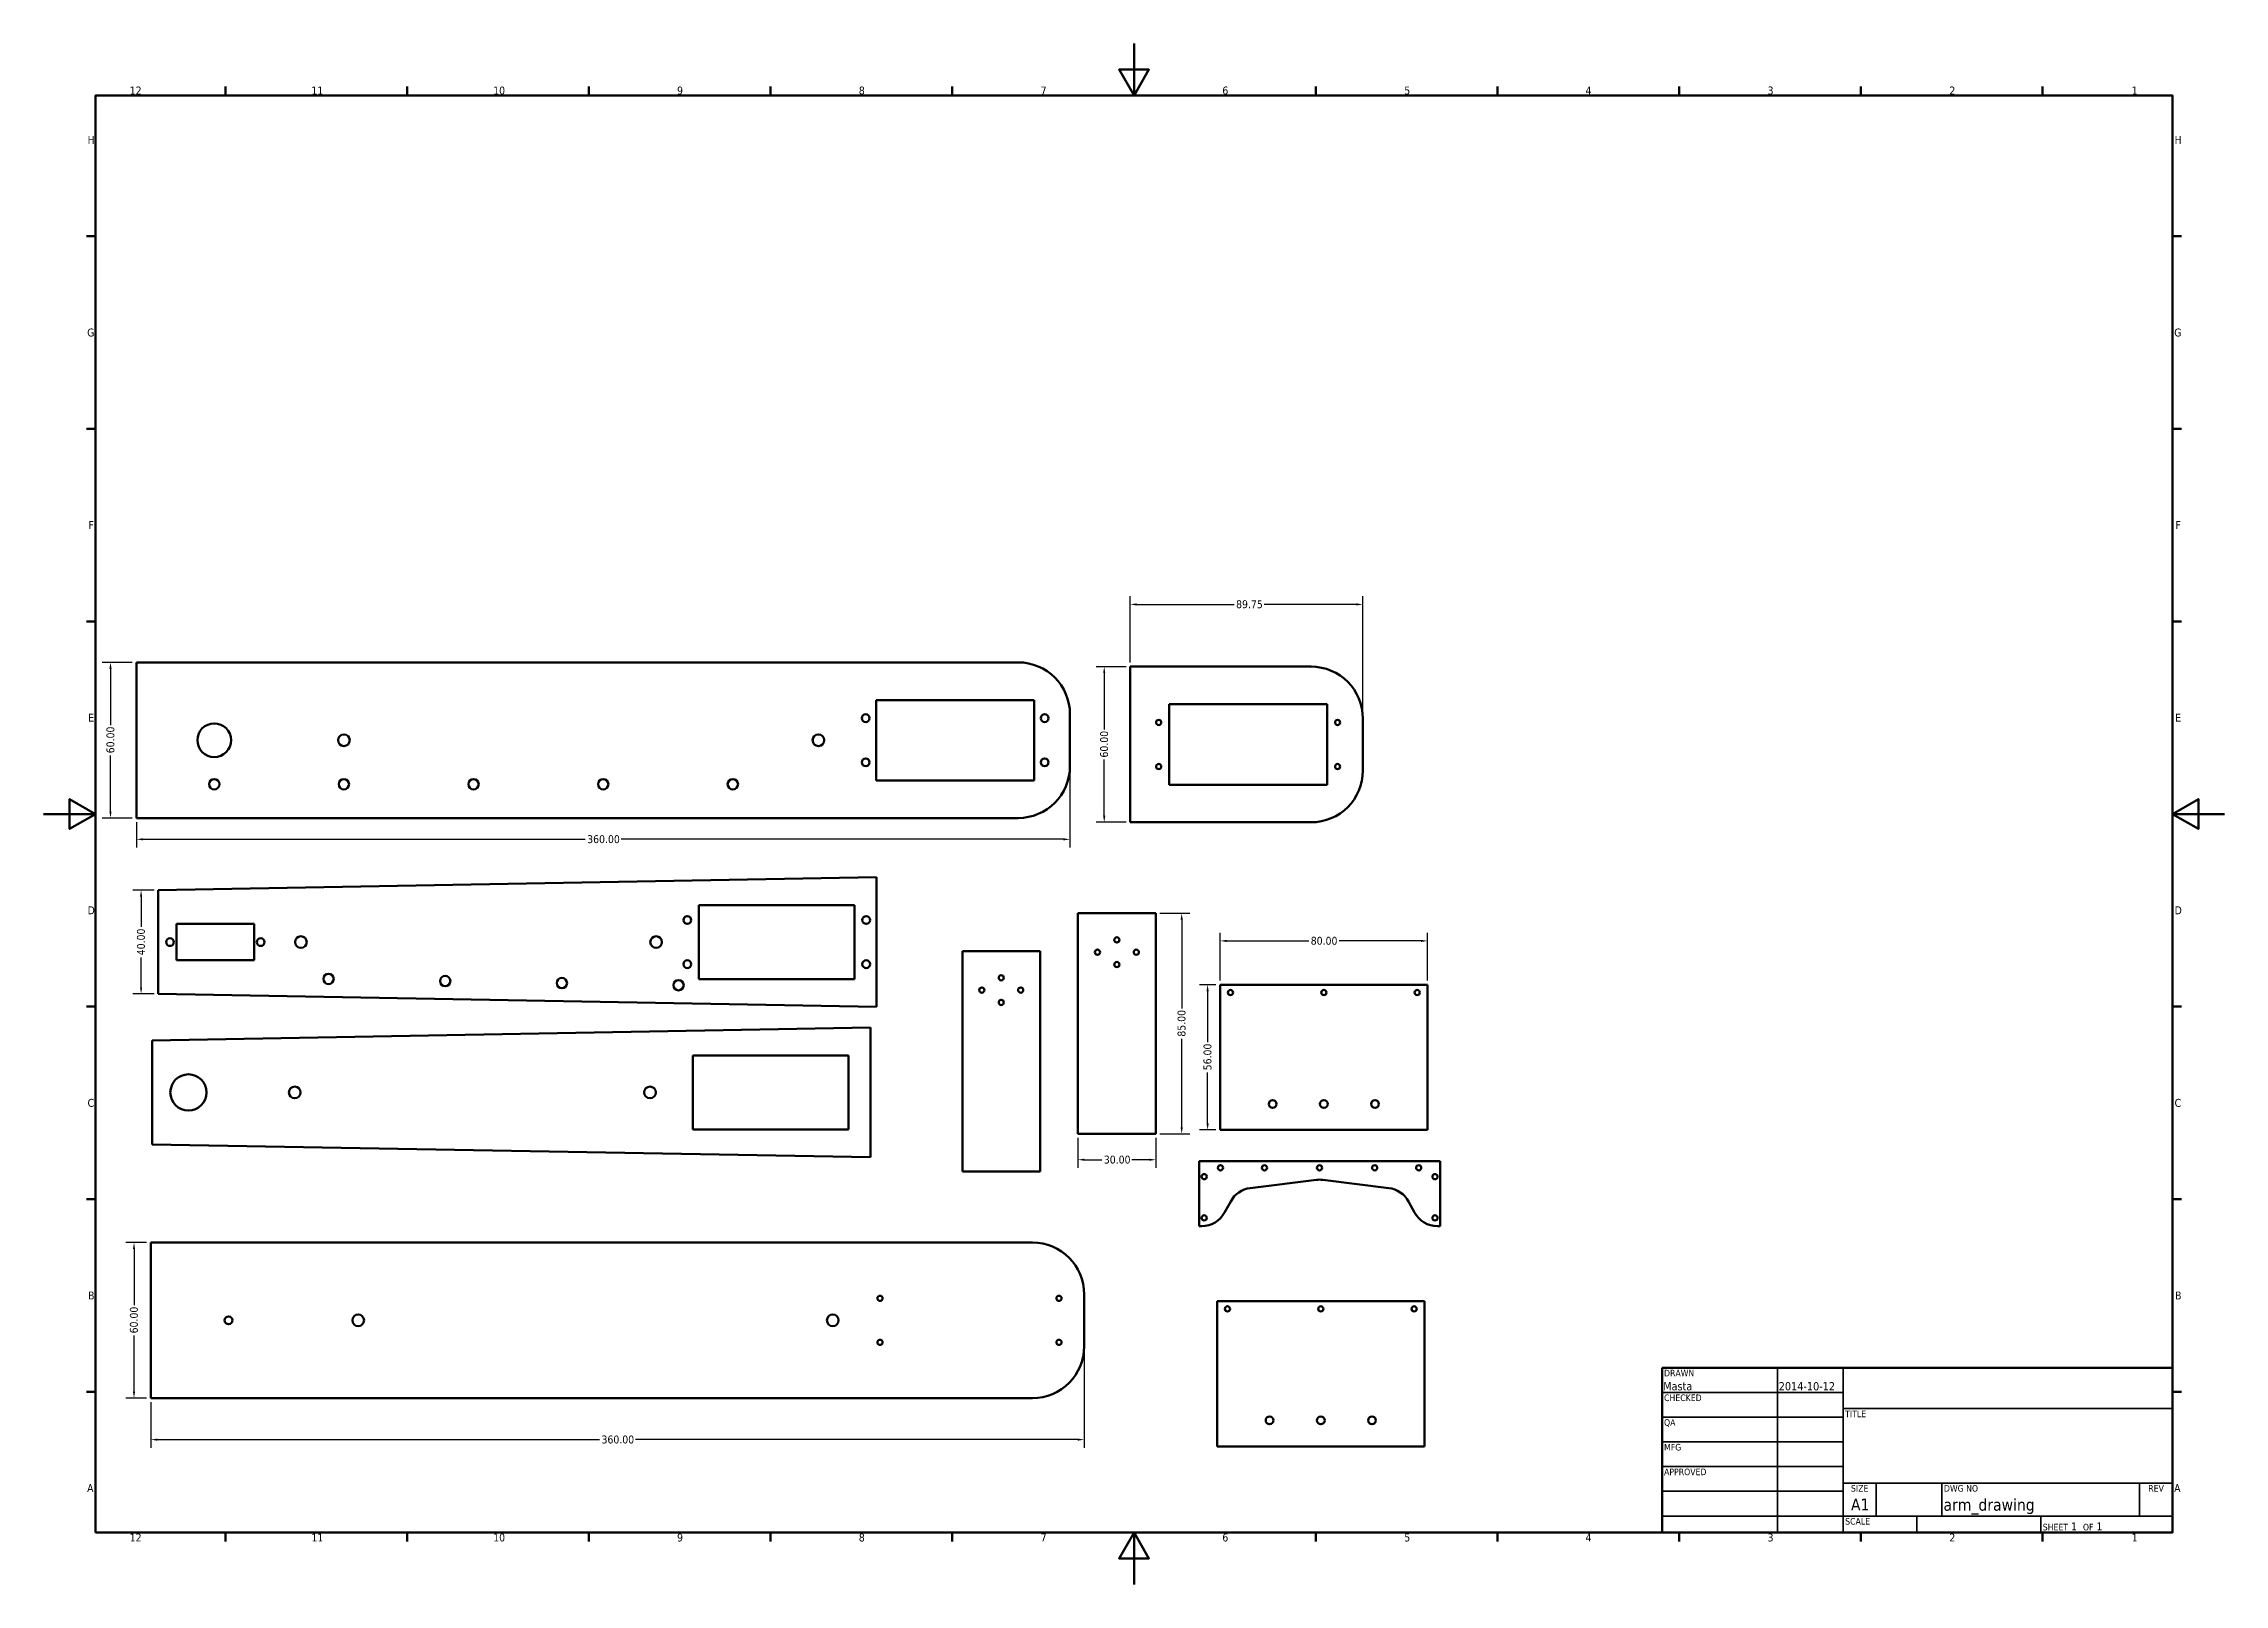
# Model space of a CAD drawing. Header units: millimetres. Extents: x 0 to 841, y 0 to 594.
import ezdxf
from ezdxf.enums import TextEntityAlignment as Align

# ---------------------------------------------------------------- set-up
doc = ezdxf.new("R2010")
doc.units = ezdxf.units.MM
for name, color, linetype, lineweight in [('Border (ANSI)', 7, 'Continuous', 70), ('Dimension (ANSI)', 7, 'Continuous', 25), ('Title (ANSI)', 7, 'Continuous', 50), ('Visible (ANSI)', 7, 'Continuous', 50)]:
    doc.layers.add(name, color=color, linetype=linetype, lineweight=lineweight)
doc.styles.add('Note Text (ANSI)', font='tahoma.ttf')
doc.styles.add('Text Style30', font='tahoma.ttf')
doc.styles.add('Text Style38', font='tahoma.ttf')
doc.styles.add('Text Style39', font='tahoma.ttf')
doc.dimstyles.new('Default - mm (ANSI)', dxfattribs={"dimtxt": 3.048, "dimasz": 2.5, "dimexe": 3.175, "dimexo": 1.6002, "dimgap": 0.8, "dimtad": 0, "dimtoh": 1, "dimrnd": 1e-08, "dimzin": 4, "dimdsep": 46, "dimtxsty": 'Note Text (ANSI)', "dimcen": 0.09, "dimdle": 10, "dimclrd": 256, "dimclre": 256, "dimclrt": 256, "dimadec": 1, "dimazin": 1, "dimtfac": 1, "dimtofl": 0, "dimtmove": 0, "dimatfit": 3, "dimfxl": 1, "dimtolj": 1, "dimtzin": 4, "dimlwd": -1, "dimlwe": -1, "dimarcsym": 0})

# ---------------------------------------------------------------- blocks, each defined once
blk = doc.blocks.new('Borders Default Border')
at = {"layer": 'Border (ANSI)'}
for p, q in [((70.08, 574), (70.08, 577.45)), ((140.17, 574), (140.17, 577.45)), ((210.25, 574), (210.25, 577.45)), ((280.33, 574), (280.33, 577.45)), ((350.42, 574), (350.42, 577.45)), ((490.58, 574), (490.58, 577.45)), ((560.67, 574), (560.67, 577.45)), ((630.75, 574), (630.75, 577.45)), ((700.83, 574), (700.83, 577.45)), ((770.92, 574), (770.92, 577.45)), ((20, 519.75), (16.55, 519.75)), ((821, 519.75), (824.45, 519.75)), ((20, 445.5), (16.55, 445.5)), ((821, 445.5), (824.45, 445.5)), ((20, 371.25), (16.55, 371.25)), ((821, 371.25), (824.45, 371.25)), ((20, 222.75), (16.55, 222.75)), ((821, 222.75), (824.45, 222.75)), ((20, 148.5), (16.55, 148.5)), ((821, 148.5), (824.45, 148.5)), ((20, 74.25), (16.55, 74.25)), ((821, 74.25), (824.45, 74.25)), ((70.08, 20), (70.08, 16.55)), ((140.17, 20), (140.17, 16.55)), ((210.25, 20), (210.25, 16.55)), ((280.33, 20), (280.33, 16.55)), ((350.42, 20), (350.42, 16.55)), ((490.58, 20), (490.58, 16.55)), ((560.67, 20), (560.67, 16.55)), ((630.75, 20), (630.75, 16.55)), ((700.83, 20), (700.83, 16.55)), ((770.92, 20), (770.92, 16.55))]:
    blk.add_line(p, q, dxfattribs=at)
at = {"layer": 'Border (ANSI)', "flags": 128}
for points in [[(420.5, 594), (420.5, 574), (414.73, 584), (426.27, 584), (420.5, 574)], [(20, 20), (20, 574), (821, 574), (821, 20), (20, 20)], [(0, 297), (20, 297), (10, 302.77), (10, 291.23), (20, 297)], [(841, 297), (821, 297), (831, 302.77), (831, 291.23), (821, 297)], [(420.5, 0), (420.5, 20), (414.73, 10), (426.27, 10), (420.5, 20)]]:
    blk.add_lwpolyline(points, dxfattribs=at)
at = {"layer": 'Border (ANSI)', "attachment_point": 7, "style": 'Note Text (ANSI)'}
for s, insert, char_height in [('12', (33.21, 574.4), 3.048), ('11', (103.29, 574.4), 3.048), ('10', (173.38, 574.34), 3.048), ('9', (244.28, 574.34), 3.05), ('8', (314.38, 574.33), 3.05), ('7', (384.51, 574.4), 3.05), ('6', (454.57, 574.34), 3.05), ('5', (524.73, 574.34), 3.05), ('4', (594.65, 574.4), 3.05), ('3', (664.84, 574.34), 3.05), ('2', (734.95, 574.4), 3.05), ('1', (805.27, 574.4), 3.05), ('H', (16.97, 555.35), 3.05), ('H', (821.81, 555.35), 3.05), ('G', (16.81, 481.04), 3.05), ('G', (821.66, 481.04), 3.05), ('F', (17.29, 406.85), 3.05), ('F', (822.14, 406.85), 3.05), ('E', (17.21, 332.6), 3.05), ('E', (822.05, 332.6), 3.05), ('D', (16.96, 258.35), 3.05), ('D', (821.81, 258.35), 3.05), ('C', (16.95, 184.05), 3.05), ('C', (821.8, 184.05), 3.05), ('B', (17.15, 109.85), 3.05), ('B', (821.99, 109.85), 3.05), ('A', (16.78, 35.6), 3.05), ('A', (821.63, 35.6), 3.05), ('12', (33.21, 16.55), 3.048), ('11', (103.29, 16.55), 3.048), ('10', (173.38, 16.49), 3.048), ('9', (244.28, 16.49), 3.05), ('8', (314.38, 16.48), 3.05), ('7', (384.51, 16.55), 3.05), ('6', (454.57, 16.49), 3.05), ('5', (524.73, 16.49), 3.05), ('4', (594.65, 16.55), 3.05), ('3', (664.84, 16.49), 3.05), ('2', (734.95, 16.55), 3.05), ('1', (805.27, 16.55), 3.05)]:
    blk.add_mtext(s, dxfattribs=dict(at, insert=insert, char_height=char_height))
blk = doc.blocks.new('Title Blocks ANSI - Large')
at = {"layer": 'Title (ANSI)'}
for p, q in [((127, 189.23), (127, 125.73)), ((323.85, 189.23), (127, 189.23)), ((323.85, 125.73), (323.85, 189.23)), ((127, 125.73), (323.85, 125.73))]:
    blk.add_line(p, q, dxfattribs=at)
at = {"layer": 'Title (ANSI)', "lineweight": 35}
for p, q in [((171.45, 125.73), (171.45, 189.23)), ((196.85, 125.73), (196.85, 189.23)), ((127, 179.7), (196.85, 179.7)), ((127, 170.18), (196.85, 170.18)), ((196.85, 173.48), (323.85, 173.48)), ((127, 160.65), (196.85, 160.65)), ((127, 151.13), (196.85, 151.13)), ((323.85, 144.78), (196.85, 144.78)), ((209.55, 132.08), (209.55, 144.78)), ((234.95, 132.08), (234.95, 144.78)), ((311.15, 132.08), (311.15, 144.78)), ((127, 141.6), (196.85, 141.6)), ((196.85, 132.08), (127, 132.08)), ((323.85, 132.08), (196.85, 132.08)), ((225.3, 132.08), (225.3, 125.73)), ((273.05, 132.08), (273.05, 125.73))]:
    blk.add_line(p, q, dxfattribs=at)
at = {"layer": 'Title (ANSI)', "style": 'Text Style38'}
for s, p in [('DRAWN', (127.76, 188.47)), ('CHECKED', (127.76, 178.94)), ('QA', (127.76, 169.42)), ('TITLE', (197.61, 172.72)), ('MFG', (127.76, 159.89)), ('APPROVED', (127.76, 150.37)), ('DWG NO', (235.71, 144.02)), ('SCALE', (197.61, 131.32))]:
    blk.add_text(s, height=2.54, dxfattribs=at).set_placement(p, align=Align.TOP_LEFT)
for s, p in [('SIZE', (203.2, 144.02)), ('REV', (317.5, 144.02))]:
    blk.add_text(s, height=2.54, dxfattribs=at).set_placement(p, align=Align.TOP_CENTER)
at = {"layer": 'Title (ANSI)', "insert": (273.81, 126.49), "char_height": 3.048, "attachment_point": 7, "style": 'Note Text (ANSI)'}
blk.add_mtext('\\fTahoma|b0|i0;\\H2.5400;SHEET\\fTahoma|b0|i0;\\H3.0480; 1  \\fTahoma|b0|i0;\\H2.5400;OF\\fTahoma|b0|i0;\\H3.0480; 1 ', dxfattribs=at)
at = {"layer": 'Title (ANSI)'}
for tag, p, height, style in [('AUTHOR_001', (127.44, 180.53), 3.17, 'Text Style39'), ('CREATION_DATE_001', (171.98, 180.53), 3.17, 'Text Style39'), ('Sheet_Size_001', (199.85, 134.23), 4.57, 'Text Style30'), ('PART_NUMBER_001', (235.53, 134.14), 4.57, 'Text Style30')]:
    blk.add_attdef(tag, p, '', height=height, dxfattribs=dict(at, style=style))
at = {"layer": 'Title (ANSI)', "style": 'Text Style39'}
for tag, p in [('COMPANY', (260.35, 181.36)), ('REVISION_NUMBER', (317.5, 136.52))]:
    blk.add_attdef(tag, text='', height=3.17, dxfattribs=at).set_placement(p, align=Align.MIDDLE_CENTER)
for tag, p in [('CHECKED_BY', (127.76, 170.94)), ('CHECKED_DATE', (172.21, 170.94)), ('MFG_APPROVED_BY', (127.76, 151.89)), ('MFG_APPROVED_DATE', (172.21, 151.89)), ('ENG_APPROVED_BY', (127.76, 142.37)), ('ENG_APPROVAL_DATE', (172.21, 142.37))]:
    blk.add_attdef(tag, text='', height=3.17, dxfattribs=at).set_placement(p, align=Align.BOTTOM_LEFT)
at = {"layer": 'Title (ANSI)', "style": 'Text Style30'}
blk.add_attdef('TITLE', text='', height=4.57, dxfattribs=at).set_placement((197.61, 158.06), align=Align.MIDDLE_LEFT)
blk = doc.blocks.new('*D6')
at = {"layer": 'Defpoints', "color": 0}
for p in [(401.32, 91.8), (41.32, 71.8), (401.32, 55.8)]:
    blk.add_point(p, dxfattribs=at)
at = {"layer": 'Dimension (ANSI)'}
for p, q in [((401.32, 90.2), (401.32, 52.62)), ((41.32, 70.2), (41.32, 52.62)), ((43.82, 55.8), (214.35, 55.8)), ((398.82, 55.8), (228.29, 55.8))]:
    blk.add_line(p, q, dxfattribs=at)
for points in [[(43.82, 56.21), (43.82, 55.38), (41.32, 55.8)], [(398.82, 56.21), (398.82, 55.38), (401.32, 55.8)]]:
    blk.add_solid(points, dxfattribs=at)
at = {"layer": 'Dimension (ANSI)', "insert": (215.15, 57.38), "char_height": 3.048, "attachment_point": 1, "style": 'Note Text (ANSI)'}
blk.add_mtext('\\A1;360.00', dxfattribs=at)
blk = doc.blocks.new('*D7')
at = {"layer": 'Defpoints', "color": 0}
for p in [(25.8, 355.45), (35.8, 355.45), (35.8, 295.45)]:
    blk.add_point(p, dxfattribs=at)
at = {"layer": 'Dimension (ANSI)'}
for p, q in [((34.2, 355.45), (22.62, 355.45)), ((25.8, 352.95), (25.8, 331.29)), ((25.8, 297.95), (25.8, 319.61)), ((34.2, 295.45), (22.62, 295.45))]:
    blk.add_line(p, q, dxfattribs=at)
for points in [[(25.38, 352.95), (26.22, 352.95), (25.8, 355.45)], [(25.38, 297.95), (26.22, 297.95), (25.8, 295.45)]]:
    blk.add_solid(points, dxfattribs=at)
at = {"layer": 'Dimension (ANSI)', "insert": (24.21, 320.41), "char_height": 3.048, "attachment_point": 1, "rotation": 90, "style": 'Note Text (ANSI)'}
blk.add_mtext('\\A1;60.00', dxfattribs=at)
blk = doc.blocks.new('*D8')
at = {"layer": 'Defpoints', "color": 0}
for p in [(37.59, 267.61), (44.23, 267.61), (44.23, 227.61)]:
    blk.add_point(p, dxfattribs=at)
at = {"layer": 'Dimension (ANSI)'}
for p, q in [((42.63, 267.61), (34.41, 267.61)), ((37.59, 265.11), (37.59, 253.5)), ((37.59, 230.11), (37.59, 241.73)), ((42.63, 227.61), (34.41, 227.61))]:
    blk.add_line(p, q, dxfattribs=at)
for points in [[(37.17, 265.11), (38, 265.11), (37.59, 267.61)], [(37.17, 230.11), (38, 230.11), (37.59, 227.61)]]:
    blk.add_solid(points, dxfattribs=at)
at = {"layer": 'Dimension (ANSI)', "insert": (36, 242.53), "char_height": 3.048, "attachment_point": 1, "rotation": 90, "style": 'Note Text (ANSI)'}
blk.add_mtext('\\A1;40.00', dxfattribs=at)
blk = doc.blocks.new('*D9')
at = {"layer": 'Defpoints', "color": 0}
for p in [(34.86, 131.8), (41.32, 131.8), (41.32, 71.8)]:
    blk.add_point(p, dxfattribs=at)
at = {"layer": 'Dimension (ANSI)'}
for p, q in [((39.72, 131.8), (31.68, 131.8)), ((34.86, 129.3), (34.86, 107.64)), ((34.86, 74.3), (34.86, 95.96)), ((39.72, 71.8), (31.68, 71.8))]:
    blk.add_line(p, q, dxfattribs=at)
for points in [[(34.44, 129.3), (35.27, 129.3), (34.86, 131.8)], [(34.44, 74.3), (35.27, 74.3), (34.86, 71.8)]]:
    blk.add_solid(points, dxfattribs=at)
at = {"layer": 'Dimension (ANSI)', "insert": (33.27, 96.76), "char_height": 3.048, "attachment_point": 1, "rotation": 90, "style": 'Note Text (ANSI)'}
blk.add_mtext('\\A1;60.00', dxfattribs=at)
blk = doc.blocks.new('*D10')
at = {"layer": 'Defpoints', "color": 0}
for p in [(395.8, 315.45), (35.8, 295.45), (395.8, 287.24)]:
    blk.add_point(p, dxfattribs=at)
at = {"layer": 'Dimension (ANSI)'}
for p, q in [((395.8, 313.85), (395.8, 284.07)), ((35.8, 293.85), (35.8, 284.07)), ((38.3, 287.24), (208.83, 287.24)), ((393.3, 287.24), (222.77, 287.24))]:
    blk.add_line(p, q, dxfattribs=at)
for points in [[(38.3, 287.66), (38.3, 286.82), (35.8, 287.24)], [(393.3, 287.66), (393.3, 286.82), (395.8, 287.24)]]:
    blk.add_solid(points, dxfattribs=at)
at = {"layer": 'Dimension (ANSI)', "insert": (209.63, 288.83), "char_height": 3.048, "attachment_point": 1, "style": 'Note Text (ANSI)'}
blk.add_mtext('\\A1;360.00', dxfattribs=at)
blk = doc.blocks.new('*D11')
at = {"layer": 'Defpoints', "color": 0}
for p in [(428.89, 258.71), (428.89, 173.71), (438.89, 173.71)]:
    blk.add_point(p, dxfattribs=at)
at = {"layer": 'Dimension (ANSI)'}
for p, q in [((430.49, 258.71), (442.06, 258.71)), ((438.89, 256.21), (438.89, 222.06)), ((438.89, 176.21), (438.89, 210.36)), ((430.49, 173.71), (442.06, 173.71))]:
    blk.add_line(p, q, dxfattribs=at)
for points in [[(438.47, 256.21), (439.31, 256.21), (438.89, 258.71)], [(438.47, 176.21), (439.31, 176.21), (438.89, 173.71)]]:
    blk.add_solid(points, dxfattribs=at)
at = {"layer": 'Dimension (ANSI)', "insert": (437.3, 211.16), "char_height": 3.048, "attachment_point": 1, "rotation": 90, "style": 'Note Text (ANSI)'}
blk.add_mtext('\\A1;85.00', dxfattribs=at)
blk = doc.blocks.new('*D12')
at = {"layer": 'Defpoints', "color": 0}
for p in [(398.89, 173.71), (428.89, 173.71), (428.89, 163.71)]:
    blk.add_point(p, dxfattribs=at)
at = {"layer": 'Dimension (ANSI)'}
for p, q in [((398.89, 172.11), (398.89, 160.53)), ((428.89, 172.11), (428.89, 160.53)), ((401.39, 163.71), (408.06, 163.71)), ((426.39, 163.71), (419.72, 163.71))]:
    blk.add_line(p, q, dxfattribs=at)
for points in [[(401.39, 164.12), (401.39, 163.29), (398.89, 163.71)], [(426.39, 164.12), (426.39, 163.29), (428.89, 163.71)]]:
    blk.add_solid(points, dxfattribs=at)
at = {"layer": 'Dimension (ANSI)', "insert": (408.86, 165.29), "char_height": 3.048, "attachment_point": 1, "style": 'Note Text (ANSI)'}
blk.add_mtext('\\A1;30.00', dxfattribs=at)
blk = doc.blocks.new('*D13')
at = {"layer": 'Defpoints', "color": 0}
for p in [(448.89, 231.18), (453.71, 231.18), (453.71, 175.18)]:
    blk.add_point(p, dxfattribs=at)
at = {"layer": 'Dimension (ANSI)'}
for p, q in [((452.11, 231.18), (445.71, 231.18)), ((448.89, 228.68), (448.89, 208.98)), ((448.89, 177.68), (448.89, 197.38)), ((452.11, 175.18), (445.71, 175.18))]:
    blk.add_line(p, q, dxfattribs=at)
for points in [[(448.47, 228.68), (449.3, 228.68), (448.89, 231.18)], [(448.47, 177.68), (449.3, 177.68), (448.89, 175.18)]]:
    blk.add_solid(points, dxfattribs=at)
at = {"layer": 'Dimension (ANSI)', "insert": (447.3, 198.18), "char_height": 3.048, "attachment_point": 1, "rotation": 90, "style": 'Note Text (ANSI)'}
blk.add_mtext('\\A1;56.00', dxfattribs=at)
blk = doc.blocks.new('*D14')
at = {"layer": 'Defpoints', "color": 0}
for p in [(453.71, 248.07), (453.71, 231.18), (533.71, 231.18)]:
    blk.add_point(p, dxfattribs=at)
at = {"layer": 'Dimension (ANSI)'}
for p, q in [((453.71, 232.78), (453.71, 251.25)), ((456.21, 248.07), (487.86, 248.07)), ((531.21, 248.07), (499.56, 248.07)), ((533.71, 232.78), (533.71, 251.25))]:
    blk.add_line(p, q, dxfattribs=at)
for points in [[(456.21, 248.49), (456.21, 247.65), (453.71, 248.07)], [(531.21, 248.49), (531.21, 247.65), (533.71, 248.07)]]:
    blk.add_solid(points, dxfattribs=at)
at = {"layer": 'Dimension (ANSI)', "insert": (488.66, 249.66), "char_height": 3.048, "attachment_point": 1, "style": 'Note Text (ANSI)'}
blk.add_mtext('\\A1;80.00', dxfattribs=at)
blk = doc.blocks.new('*D15')
at = {"layer": 'Defpoints', "color": 0}
for p in [(409.02, 353.8), (419.02, 353.8), (419.02, 293.8)]:
    blk.add_point(p, dxfattribs=at)
at = {"layer": 'Dimension (ANSI)'}
for p, q in [((417.42, 353.8), (405.85, 353.8)), ((409.02, 351.3), (409.02, 329.64)), ((409.02, 296.3), (409.02, 317.96)), ((417.42, 293.8), (405.85, 293.8))]:
    blk.add_line(p, q, dxfattribs=at)
for points in [[(408.6, 351.3), (409.44, 351.3), (409.02, 353.8)], [(408.6, 296.3), (409.44, 296.3), (409.02, 293.8)]]:
    blk.add_solid(points, dxfattribs=at)
at = {"layer": 'Dimension (ANSI)', "insert": (407.43, 318.76), "char_height": 3.048, "attachment_point": 1, "rotation": 90, "style": 'Note Text (ANSI)'}
blk.add_mtext('\\A1;60.00', dxfattribs=at)
blk = doc.blocks.new('*D16')
at = {"layer": 'Defpoints', "color": 0}
for p in [(508.77, 377.8), (419.02, 353.8), (508.77, 333.8)]:
    blk.add_point(p, dxfattribs=at)
at = {"layer": 'Dimension (ANSI)'}
for p, q in [((419.02, 355.4), (419.02, 380.98)), ((508.77, 335.4), (508.77, 380.98)), ((421.52, 377.8), (459.07, 377.8)), ((506.27, 377.8), (470.72, 377.8))]:
    blk.add_line(p, q, dxfattribs=at)
for points in [[(421.52, 378.22), (421.52, 377.39), (419.02, 377.8)], [(506.27, 378.22), (506.27, 377.39), (508.77, 377.8)]]:
    blk.add_solid(points, dxfattribs=at)
at = {"layer": 'Dimension (ANSI)', "insert": (459.87, 379.4), "char_height": 3.048, "attachment_point": 1, "style": 'Note Text (ANSI)'}
blk.add_mtext('\\A1;89.75', dxfattribs=at)

msp = doc.modelspace()

# ---------------------------------------------------------------- linework, layer by layer
at = {"layer": 'Visible (ANSI)'}
for p, q in [((35.798, 355.448), (375.798, 355.448)), ((35.798, 295.448), (35.798, 355.448)), ((419.02, 353.802), (488.77, 353.802)), ((419.02, 293.802), (419.02, 353.802)), ((382.048, 340.948), (321.048, 340.948)), ((321.048, 309.948), (321.048, 340.948)), ((382.048, 309.948), (382.048, 340.948)), ((495.02, 339.302), (434.02, 339.302)), ((434.02, 308.302), (434.02, 339.302)), ((495.02, 308.302), (495.02, 339.302)), ((395.798, 315.448), (395.798, 335.448)), ((508.77, 313.802), (508.77, 333.802)), ((382.048, 309.948), (321.048, 309.948)), ((495.02, 308.302), (434.02, 308.302)), ((35.798, 295.448), (375.798, 295.448)), ((419.02, 293.802), (488.77, 293.802)), ((44.226, 267.612), (321.226, 272.612)), ((321.226, 222.612), (321.226, 272.612)), ((44.226, 227.612), (44.226, 267.612)), ((312.726, 261.862), (252.726, 261.862)), ((252.726, 233.362), (252.726, 261.862)), ((312.726, 233.362), (312.726, 261.862)), ((81.226, 254.612), (51.226, 254.612)), ((51.226, 240.612), (51.226, 254.612)), ((81.226, 240.612), (81.226, 254.612)), ((398.89, 258.707), (428.89, 258.707)), ((398.89, 258.707), (398.89, 173.707)), ((428.89, 258.707), (428.89, 173.707)), ((354.314, 244.114), (384.314, 244.114)), ((354.314, 244.114), (354.314, 159.114)), ((384.314, 244.114), (384.314, 159.114)), ((81.226, 240.612), (51.226, 240.612)), ((44.226, 227.612), (321.226, 222.612)), ((312.726, 233.362), (252.726, 233.362)), ((453.71, 175.181), (453.71, 231.181)), ((533.71, 231.181), (453.71, 231.181)), ((533.71, 175.181), (533.71, 231.181)), ((318.86, 214.647), (41.86, 209.647)), ((318.86, 164.647), (318.86, 214.647)), ((41.86, 209.647), (41.86, 169.647)), ((250.36, 203.897), (310.36, 203.897)), ((250.36, 175.397), (250.36, 203.897)), ((310.36, 203.897), (310.36, 175.397)), ((41.86, 169.647), (318.86, 164.647)), ((310.36, 175.397), (250.36, 175.397)), ((398.89, 173.707), (428.89, 173.707)), ((533.71, 175.181), (453.71, 175.181)), ((445.569, 163.109), (445.569, 138.109)), ((445.569, 163.109), (538.569, 163.109)), ((538.569, 163.109), (538.569, 138.109)), ((354.314, 159.114), (384.314, 159.114)), ((465.338, 152.789), (490.836, 155.956)), ((518.8, 152.789), (493.301, 155.956)), ((455.414, 143.309), (457.798, 147.666)), ((528.724, 143.309), (526.34, 147.666)), ((445.569, 138.109), (446.641, 138.109)), ((538.569, 138.109), (537.496, 138.109)), ((41.317, 131.797), (381.317, 131.797)), ((41.317, 71.797), (41.317, 131.797)), ((401.317, 91.797), (401.317, 111.797)), ((452.533, 53.216), (452.533, 109.216)), ((532.533, 109.216), (452.533, 109.216)), ((532.533, 53.216), (532.533, 109.216)), ((41.317, 71.797), (381.317, 71.797)), ((532.533, 53.216), (452.533, 53.216))]:
    msp.add_line(p, q, dxfattribs=at)
for centre, radius in [((65.798, 325.448), 6.5), ((317.048, 333.948), 1.5), ((386.048, 333.948), 1.5), ((430.02, 332.302), 1), ((499.02, 332.302), 1), ((115.798, 325.448), 2.25), ((298.798, 325.448), 2.25), ((317.048, 316.948), 1.5), ((386.048, 316.948), 1.5), ((430.02, 315.302), 1), ((499.02, 315.302), 1), ((65.798, 308.448), 2), ((115.798, 308.448), 2), ((165.798, 308.448), 2), ((215.798, 308.448), 2), ((265.798, 308.448), 2), ((248.226, 256.112), 1.5), ((317.226, 256.112), 1.5), ((48.726, 247.612), 1.5), ((83.726, 247.612), 1.5), ((99.226, 247.612), 2.25), ((236.226, 247.612), 2.25), ((406.39, 243.707), 1), ((413.89, 248.457), 1), ((421.39, 243.707), 1), ((248.226, 239.112), 1.5), ((317.226, 239.112), 1.5), ((413.89, 238.957), 1), ((109.873, 233.428), 2), ((154.866, 232.616), 2), ((199.859, 231.803), 2), ((244.851, 230.991), 2), ((361.814, 229.114), 1), ((369.314, 233.864), 1), ((376.814, 229.114), 1), ((457.71, 228.181), 1), ((493.71, 228.181), 1), ((529.71, 228.181), 1), ((369.314, 224.364), 1), ((55.86, 189.647), 7), ((96.86, 189.647), 2.25), ((233.86, 189.647), 2.25), ((473.96, 185.181), 1.5), ((493.71, 185.181), 1.5), ((513.46, 185.181), 1.5), ((453.837, 160.609), 1), ((470.819, 160.609), 1), ((492.069, 160.609), 1), ((513.319, 160.609), 1), ((530.301, 160.609), 1), ((447.569, 157.2), 1), ((536.569, 157.2), 1), ((447.569, 141.306), 1), ((536.569, 141.306), 1), ((322.567, 110.297), 1), ((391.567, 110.297), 1), ((71.317, 101.797), 1.5), ((121.317, 101.797), 2.25), ((304.317, 101.797), 2.25), ((456.533, 106.216), 1), ((492.533, 106.216), 1), ((528.533, 106.216), 1), ((322.567, 93.297), 1), ((391.567, 93.297), 1), ((472.783, 63.216), 1.5), ((492.533, 63.216), 1.5), ((512.283, 63.216), 1.5)]:
    msp.add_circle(centre, radius, dxfattribs=at)
for centre, radius, start, end in [((375.798, 335.448), 20, 0, 90), ((488.77, 333.802), 20, 0, 90), ((375.798, 315.448), 20, 270, 0), ((488.77, 313.802), 20, 270, 0), ((466.57, 142.866), 10, 97.079509, 151.314831), ((492.069, 146.032), 10, 82.920491, 97.079509), ((517.567, 142.866), 10, 28.685169, 82.920491), ((446.641, 148.109), 10, 270, 331.314831), ((537.496, 148.109), 10, 208.685169, 270), ((381.317, 111.797), 20, 0, 90), ((381.317, 91.797), 20, 270, 0)]:
    msp.add_arc(centre, radius, start, end, dxfattribs=at)

# ---------------------------------------------------------------- block references
msp.add_blockref('Borders Default Border', (0, 0))
msp.add_blockref('Title Blocks ANSI - Large', (497.15, -105.73)).add_auto_attribs({'AUTHOR_001': 'Masta', 'CREATION_DATE_001': '2014-10-12', 'PART_NUMBER_001': 'arm_drawing', 'Sheet_Size_001': 'A1'})

# ---------------------------------------------------------------- dimensions: what is measured, and where the dimension line sits
at = {"layer": 'Dimension (ANSI)'}
for base, p1, p2, picture, middle in [((508.77, 377.802), (419.02, 353.802), (508.77, 333.802), '*D16', (464.895, 377.802)), ((395.798, 287.241), (35.798, 295.448), (395.798, 315.448), '*D10', (215.798, 287.241)), ((401.317, 55.797), (41.317, 71.797), (401.317, 91.797), '*D6', (221.317, 55.797))]:
    dim = msp.add_linear_dim(base=base, p1=p1, p2=p2, dimstyle='Default - mm (ANSI)', override={"dimtoh": 0, "dimdec": 2, "dimtp": 0, "dimtm": 0, "dimtdec": 2, "dimatfit": 1}, dxfattribs=at)
    dim.commit()
    dim.dimension.update_dxf_attribs({"geometry": picture, "text_midpoint": middle, "dimtype": 160})
for base, p1, p2, angle, picture, middle in [((25.798, 355.448), (35.798, 295.448), (35.798, 355.448), 90, '*D7', (25.798, 325.448)), ((409.02, 353.802), (419.02, 293.802), (419.02, 353.802), 90, '*D15', (409.02, 323.802)), ((37.588, 267.612), (44.226, 227.612), (44.226, 267.612), 90, '*D8', (37.588, 247.612)), ((438.89, 173.707), (428.89, 258.707), (428.89, 173.707), 90, '*D11', (438.89, 216.207)), ((453.71, 248.071), (533.71, 231.181), (453.71, 231.181), 180, '*D14', (493.71, 248.071)), ((448.887, 231.181), (453.71, 175.181), (453.71, 231.181), 90, '*D13', (448.887, 203.181)), ((428.89, 163.707), (398.89, 173.707), (428.89, 173.707), 180, '*D12', (413.89, 163.707)), ((34.856, 131.797), (41.317, 71.797), (41.317, 131.797), 90, '*D9', (34.856, 101.797))]:
    dim = msp.add_linear_dim(base=base, p1=p1, p2=p2, angle=angle, dimstyle='Default - mm (ANSI)', override={"dimtoh": 0, "dimdec": 2, "dimtp": 0, "dimtm": 0, "dimtdec": 2, "dimatfit": 1}, dxfattribs=at)
    dim.commit()
    dim.dimension.update_dxf_attribs({"geometry": picture, "text_midpoint": middle, "dimtype": 160})

doc.saveas('drawing.dxf')
